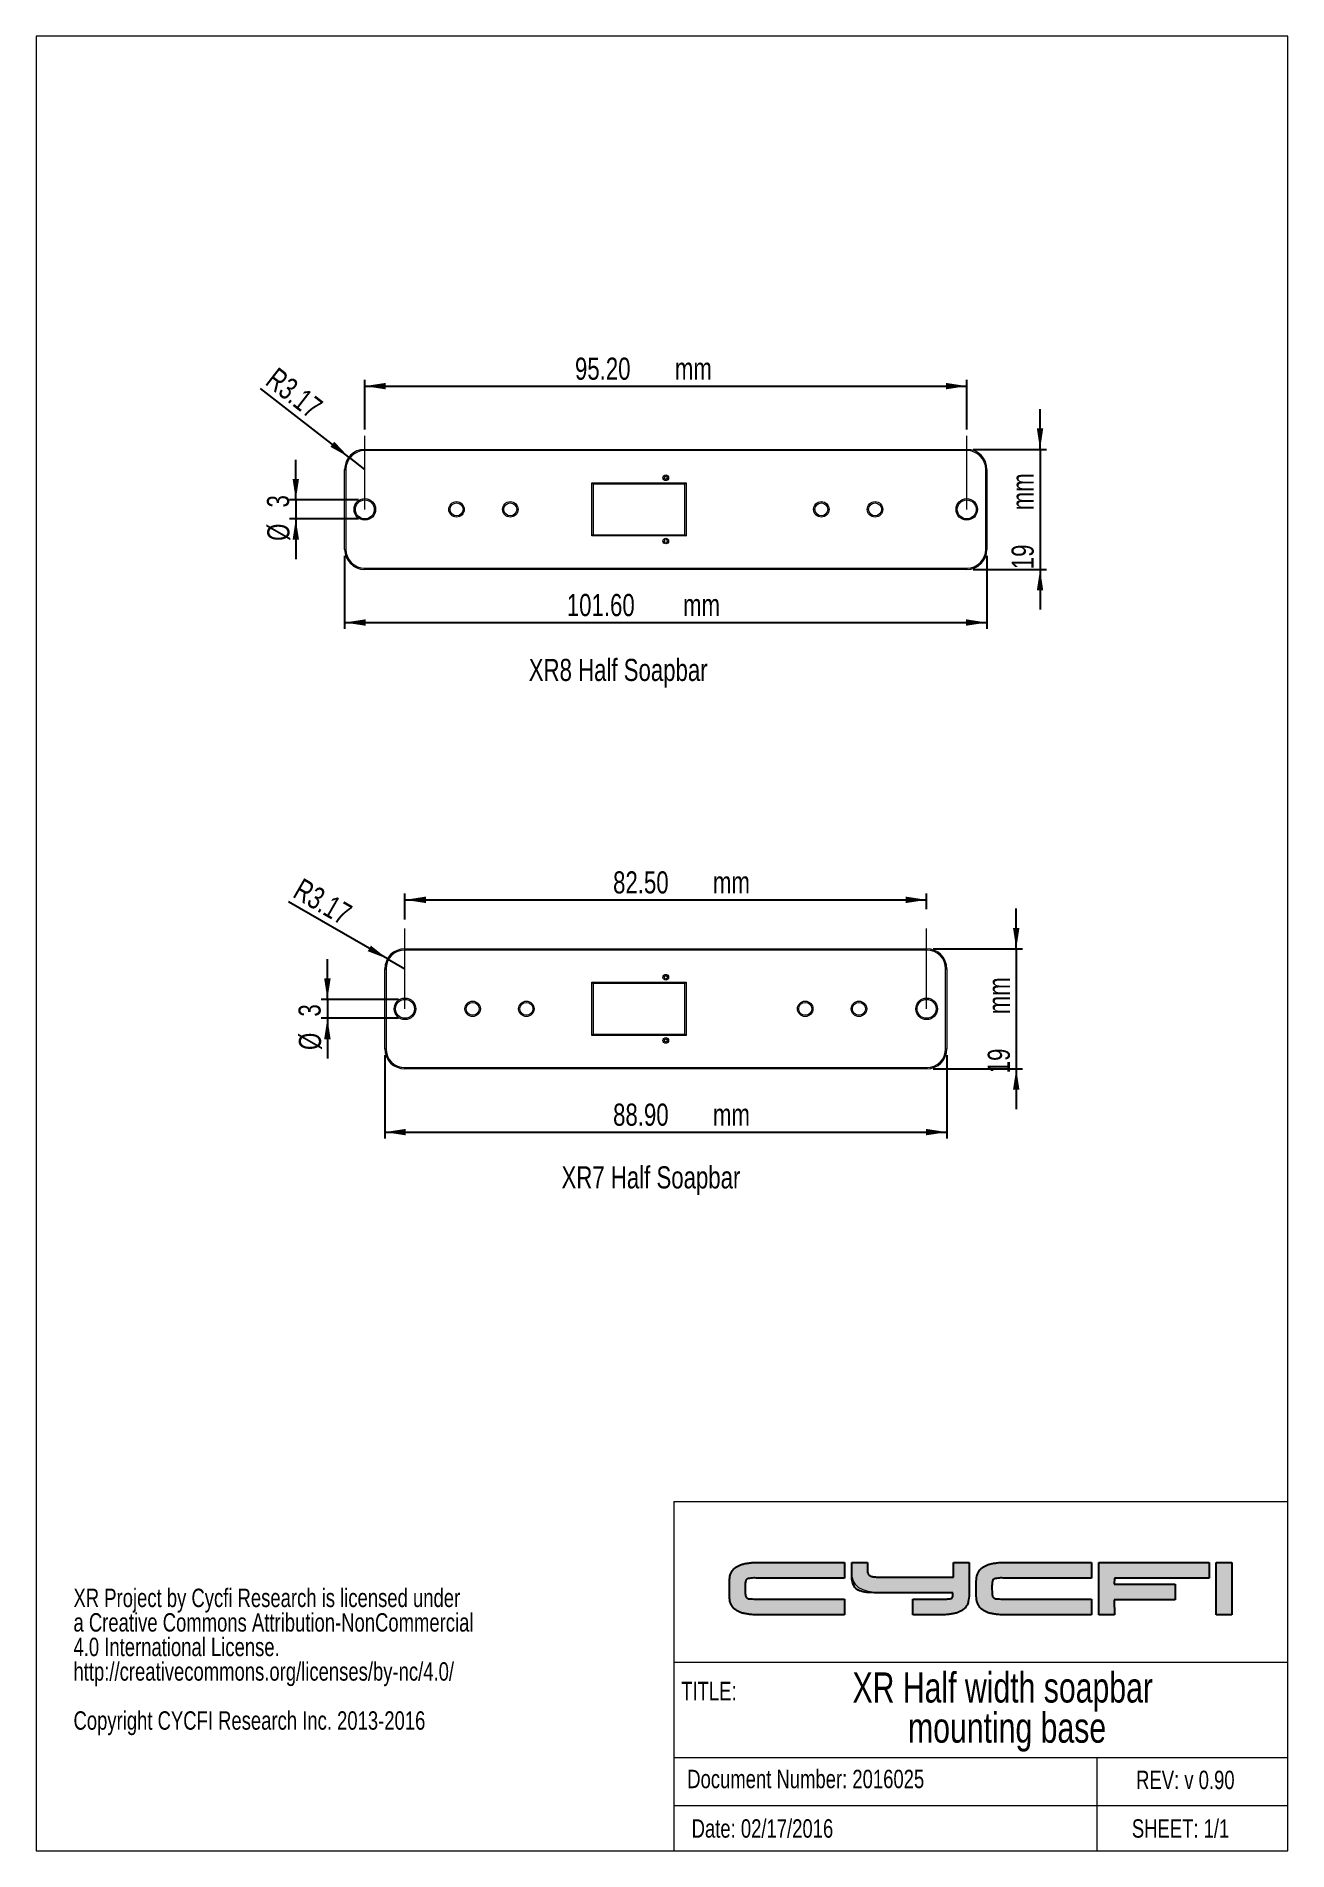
# Model space of a CAD drawing. Header units: millimetres. Extents: x 6 to 204, y 7 to 294.
import ezdxf

# ---------------------------------------------------------------- set-up
doc = ezdxf.new("R2010")
doc.units = ezdxf.units.MM
doc.linetypes.add('CENTERX2', pattern=[20.32, 12.7, -2.54, 2.54, -2.54])
doc.layers.add('LAYER_1', color=179, linetype='Continuous')
doc.layers.add('SLD-0', color=179, linetype='Continuous')
doc.styles.add('SLDTEXTSTYLE0', font='TXT', dxfattribs={"width": 0.75})
doc.dimstyles.new('SLDDIMSTYLE0', dxfattribs={"dimtxt": 3.5, "dimasz": 3.302, "dimexe": 0, "dimexo": 0.0625, "dimgap": 0.875, "dimtad": 1, "dimrnd": 1e-09, "dimzin": 4, "dimdsep": 46, "dimtxsty": 'SLDTEXTSTYLE0', "dimsah": 1, "dimcen": 0.09, "dimadec": 0, "dimazin": 1, "dimtfac": 1, "dimtofl": 0, "dimtmove": 0, "dimatfit": 3, "dimfxl": 1, "dimfrac": 2, "dimtolj": 1, "dimtzin": 12, "dimarcsym": 0})
doc.dimstyles.new('SLDDIMSTYLE1', dxfattribs={"dimtxt": 3.5, "dimasz": 3.302, "dimexe": 0, "dimexo": 0.0625, "dimgap": 0.875, "dimtad": 1, "dimrnd": 1e-09, "dimzin": 12, "dimdsep": 46, "dimtxsty": 'SLDTEXTSTYLE0', "dimsah": 1, "dimcen": 0.09, "dimadec": 0, "dimazin": 3, "dimtfac": 1, "dimtmove": 0, "dimatfit": 0, "dimfxl": 1, "dimfrac": 2, "dimtolj": 1, "dimtzin": 12, "dimarcsym": 0})
doc.dimstyles.new('SLDDIMSTYLE2', dxfattribs={"dimtxt": 3.5, "dimasz": 3.302, "dimexe": 0, "dimexo": 0.0625, "dimgap": 0.875, "dimtad": 1, "dimrnd": 1e-09, "dimzin": 12, "dimdsep": 46, "dimtxsty": 'SLDTEXTSTYLE0', "dimsah": 1, "dimcen": 0, "dimadec": 0, "dimazin": 3, "dimtfac": 1, "dimtofl": 0, "dimtmove": 0, "dimatfit": 3, "dimfxl": 1, "dimfrac": 2, "dimtolj": 1, "dimtzin": 12, "dimarcsym": 0})

# ---------------------------------------------------------------- blocks, each defined once
blk = doc.blocks.new('SW_NOTE_0')
at = {"color": 0, "linetype": 'Continuous', "lineweight": 0, "char_height": 2.9104, "attachment_point": 1, "style": 'SLDTEXTSTYLE0'}
for s, insert in [('XR Project by Cycfi Research is licensed under', (0, 3.75)), ('a Creative Commons Attribution-NonCommercial', (0, -0.13)), ('4.0 International License.', (0, -4.01)), ('http://creativecommons.org/licenses/by-nc/4.0/', (0, -7.89)), ('Copyright CYCFI Research Inc. 2013-2016', (0, -15.65))]:
    blk.add_mtext(s, dxfattribs=dict(at, insert=insert))
blk = doc.blocks.new('SW_NOTE_1')
at = {"color": 0, "linetype": 'Continuous', "lineweight": 0, "char_height": 4.7625, "attachment_point": 2, "style": 'SLDTEXTSTYLE0'}
for s, insert in [('XR Half width soapbar', (33.64, 6.14)), ('mounting base', (34.33, -0.21))]:
    blk.add_mtext(s, dxfattribs=dict(at, insert=insert))
blk = doc.blocks.new('_D')
at = {"layer": 'SLD-0'}
for p, q in [((64.01, 154.27), (64.01, 158.38)), ((146.51, 155.92), (146.51, 158.38)), ((64.01, 157.38), (146.51, 157.38))]:
    blk.add_line(p, q, dxfattribs=at)
for points in [[(64.01, 157.38), (67.32, 156.87), (67.32, 157.89)], [(146.51, 157.38), (143.21, 157.89), (143.21, 156.87)]]:
    blk.add_solid(points, dxfattribs=at)
at = {"layer": 'SLD-0', "char_height": 3.5, "attachment_point": 1, "style": 'SLDTEXTSTYLE0'}
for s, insert in [('82.50', (96.93, 161.89, 0.1)), ('mm', (112.72, 161.89, 0.1))]:
    blk.add_mtext(s, dxfattribs=dict(at, insert=insert))
blk = doc.blocks.new('_D_1')
at = {"layer": 'SLD-0'}
for p, q in [((57.66, 231.77), (57.66, 239.64)), ((57.66, 238.64), (152.86, 238.64)), ((152.86, 231.77), (152.86, 239.64))]:
    blk.add_line(p, q, dxfattribs=at)
for points in [[(57.66, 238.64), (60.97, 238.13), (60.97, 239.15)], [(152.86, 238.64), (149.56, 239.15), (149.56, 238.13)]]:
    blk.add_solid(points, dxfattribs=at)
at = {"layer": 'SLD-0', "char_height": 3.5, "attachment_point": 1, "style": 'SLDTEXTSTYLE0'}
for s, insert in [('95.20', (90.9, 243.15, 0.1)), ('mm', (106.7, 243.15, 0.1))]:
    blk.add_mtext(s, dxfattribs=dict(at, insert=insert))
blk = doc.blocks.new('_D_2')
at = {"layer": 'SLD-0'}
for p, q in [((51.74, 141.64), (51.74, 147.99)), ((63.01, 141.64), (50.74, 141.64)), ((51.74, 141.64), (51.74, 138.64)), ((63.01, 138.64), (50.74, 138.64)), ((51.74, 138.64), (51.74, 132.29))]:
    blk.add_line(p, q, dxfattribs=at)
for points in [[(51.74, 141.64), (52.25, 144.94), (51.23, 144.94)], [(51.74, 138.64), (51.23, 135.34), (52.25, 135.34)]]:
    blk.add_solid(points, dxfattribs=at)
at = {"layer": 'SLD-0', "char_height": 3.5, "attachment_point": 1, "rotation": 90, "style": 'SLDTEXTSTYLE0'}
for s, insert in [('3', (47.17, 138.91, -46.05)), ('%%c', (47.23, 133.63, -46.05))]:
    blk.add_mtext(s, dxfattribs=dict(at, insert=insert))
blk = doc.blocks.new('_D_3')
at = {"layer": 'SLD-0'}
for q in [(45.59, 157.09), (63.98, 146.47)]:
    blk.add_line((61.24, 148.05), q, dxfattribs=at)
blk.add_solid([(61.24, 148.05), (58.63, 150.14), (58.12, 149.26)], dxfattribs=at)
at = {"layer": 'SLD-0', "insert": (47.82, 160.95, -46.05), "char_height": 3.5, "attachment_point": 1, "rotation": 330, "style": 'SLDTEXTSTYLE0'}
blk.add_mtext('R3.17', dxfattribs=at)
blk = doc.blocks.new('_D_4')
at = {"layer": 'SLD-0'}
for p, q in [((60.81, 132.81), (60.81, 119.64)), ((149.71, 132.81), (149.71, 119.64)), ((60.81, 120.64), (149.71, 120.64))]:
    blk.add_line(p, q, dxfattribs=at)
for points in [[(60.81, 120.64), (64.12, 120.13), (64.12, 121.15)], [(149.71, 120.64), (146.41, 121.15), (146.41, 120.13)]]:
    blk.add_solid(points, dxfattribs=at)
at = {"layer": 'SLD-0', "char_height": 3.5, "attachment_point": 1, "style": 'SLDTEXTSTYLE0'}
for s, insert in [('88.90', (96.93, 125.15, -46.05)), ('mm', (112.72, 125.15, -46.05))]:
    blk.add_mtext(s, dxfattribs=dict(at, insert=insert))
blk = doc.blocks.new('_D_5')
at = {"layer": 'SLD-0'}
for p, q in [((160.69, 149.64), (160.69, 155.99)), ((147.54, 149.64), (161.69, 149.64)), ((160.69, 149.64), (160.69, 130.64)), ((147.54, 130.64), (161.69, 130.64)), ((160.69, 130.64), (160.69, 124.29))]:
    blk.add_line(p, q, dxfattribs=at)
for points in [[(160.69, 149.64), (161.2, 152.94), (160.18, 152.94)], [(160.69, 130.64), (160.18, 127.34), (161.2, 127.34)]]:
    blk.add_solid(points, dxfattribs=at)
at = {"layer": 'SLD-0', "char_height": 3.5, "attachment_point": 1, "rotation": 90, "style": 'SLDTEXTSTYLE0'}
for s, insert in [('mm', (156.18, 139.28, -46.05)), ('19', (156.18, 129.95, -46.05))]:
    blk.add_mtext(s, dxfattribs=dict(at, insert=insert))
blk = doc.blocks.new('_D_6')
at = {"layer": 'SLD-0'}
for p, q in [((46.74, 220.64), (46.74, 226.99)), ((56.66, 220.64), (45.74, 220.64)), ((46.74, 220.64), (46.74, 217.64)), ((56.66, 217.64), (45.74, 217.64)), ((46.74, 217.64), (46.74, 211.29))]:
    blk.add_line(p, q, dxfattribs=at)
for points in [[(46.74, 220.64), (47.25, 223.94), (46.24, 223.94)], [(46.74, 217.64), (46.24, 214.34), (47.25, 214.34)]]:
    blk.add_solid(points, dxfattribs=at)
at = {"layer": 'SLD-0', "char_height": 3.5, "attachment_point": 1, "rotation": 90, "style": 'SLDTEXTSTYLE0'}
for s, insert in [('3', (42.18, 219.44, -46.05)), ('%%c', (42.23, 214.16, -46.05))]:
    blk.add_mtext(s, dxfattribs=dict(at, insert=insert))
blk = doc.blocks.new('_D_7')
at = {"layer": 'SLD-0'}
for p, q in [((54.46, 211.81), (54.46, 200.24)), ((156.06, 211.81), (156.06, 200.24)), ((54.46, 201.24), (156.06, 201.24))]:
    blk.add_line(p, q, dxfattribs=at)
for points in [[(54.46, 201.24), (57.77, 200.74), (57.77, 201.75)], [(156.06, 201.24), (152.76, 201.75), (152.76, 200.74)]]:
    blk.add_solid(points, dxfattribs=at)
at = {"layer": 'SLD-0', "char_height": 3.5, "attachment_point": 1, "style": 'SLDTEXTSTYLE0'}
for s, insert in [('101.60', (89.61, 205.76, -46.05)), ('mm', (107.99, 205.76, -46.05))]:
    blk.add_mtext(s, dxfattribs=dict(at, insert=insert))
blk = doc.blocks.new('_D_8')
at = {"layer": 'SLD-0'}
for p, q in [((164.46, 228.64), (164.46, 234.99)), ((153.89, 228.64), (165.46, 228.64)), ((164.46, 228.64), (164.46, 209.64)), ((153.89, 209.64), (165.46, 209.64)), ((164.46, 209.64), (164.46, 203.29))]:
    blk.add_line(p, q, dxfattribs=at)
for points in [[(164.46, 228.64), (164.96, 231.94), (163.95, 231.94)], [(164.46, 209.64), (163.95, 206.34), (164.96, 206.34)]]:
    blk.add_solid(points, dxfattribs=at)
at = {"layer": 'SLD-0', "char_height": 3.5, "attachment_point": 1, "rotation": 90, "style": 'SLDTEXTSTYLE0'}
for s, insert in [('mm', (159.95, 219, -46.05)), ('19', (159.95, 209.68, -46.05))]:
    blk.add_mtext(s, dxfattribs=dict(at, insert=insert))
blk = doc.blocks.new('_D_9')
at = {"layer": 'SLD-0'}
for q in [(41.14, 238.27), (57.63, 225.47)]:
    blk.add_line((55.13, 227.41), q, dxfattribs=at)
blk.add_solid([(55.13, 227.41), (52.83, 229.84), (52.21, 229.04)], dxfattribs=at)
at = {"layer": 'SLD-0', "insert": (43.87, 241.79, -46.05), "char_height": 3.5, "attachment_point": 1, "rotation": 322.1865, "style": 'SLDTEXTSTYLE0'}
blk.add_mtext('R3.17', dxfattribs=at)
blk = doc.blocks.new('BLOCK 2')
at = {"layer": 'LAYER_1', "lineweight": 0}
for p, q in [((12.25, -6.33), (25.47, -6.33)), ((25.47, -6.33), (25.47, -8.81)), ((26.62, -6.33), (29.1, -6.33)), ((29.1, -6.33), (29.1, -7.85)), ((42.69, -8.67), (42.69, -6.33)), ((42.69, -6.33), (45.17, -6.33)), ((45.17, -6.33), (45.17, -11.29)), ((51.3, -6.33), (64.52, -6.33)), ((64.52, -6.33), (64.52, -8.81)), ((65.68, -6.33), (83.16, -6.33)), ((65.68, -14.64), (65.68, -6.33)), ((83.16, -6.33), (83.16, -8.81)), ((84.26, -14.64), (84.26, -6.33)), ((84.26, -6.33), (86.74, -6.33)), ((86.74, -6.33), (86.74, -14.64)), ((7.27, -11.64), (7.27, -9.33)), ((9.75, -9.97), (9.75, -11)), ((25.47, -8.81), (12.25, -8.81)), ((31.24, -8.67), (42.69, -8.67)), ((46.32, -11.64), (46.32, -9.33)), ((48.8, -9.97), (48.8, -10.65)), ((64.52, -8.81), (51.3, -8.81)), ((68.16, -8.81), (68.14, -9.77)), ((68.14, -9.77), (77.79, -9.78)), ((83.16, -8.81), (68.16, -8.81)), ((77.79, -9.78), (77.79, -12.25)), ((12.25, -12.16), (25.47, -12.16)), ((25.47, -12.16), (25.47, -14.64)), ((36.26, -14.64), (36.26, -12.16)), ((36.26, -12.16), (40.19, -12.16)), ((51.3, -12.16), (64.52, -12.16)), ((64.52, -12.16), (64.52, -14.64)), ((77.79, -12.25), (68.14, -12.25)), ((68.14, -12.25), (68.16, -14.64)), ((25.47, -14.64), (12.25, -14.64)), ((40.19, -14.64), (36.26, -14.64)), ((64.52, -14.64), (51.3, -14.64)), ((68.16, -14.64), (65.68, -14.64)), ((86.74, -14.64), (84.26, -14.64))]:
    blk.add_line(p, q, dxfattribs=at)
for points, degree in [([(7.27, -9.33), (7.27, -8.77), (7.38, -8.29), (7.6, -7.9)], 3), ([(7.6, -7.9), (7.82, -7.49), (8.16, -7.16), (8.61, -6.92)], 3), ([(8.61, -6.92), (9.02, -6.7), (9.54, -6.55), (10.16, -6.46)], 3), ([(10.16, -6.46), (10.74, -6.37), (11.45, -6.33), (12.25, -6.33)], 3), ([(26.62, -7.82), (26.62, -7.56), (26.62, -6.33)], 2), ([(31.25, -11.15), (28.11, -11.14), (26.62, -10.13), (26.62, -7.82)], 3), ([(29.1, -7.85), (29.1, -8.01), (29.12, -7.86), (29.16, -8.03)], 3), ([(29.16, -8.03), (29.2, -8.18), (29.33, -8.32), (29.45, -8.41)], 3), ([(29.45, -8.41), (29.61, -8.53), (29.73, -8.55), (30.02, -8.6)], 3), ([(30.02, -8.6), (30.33, -8.65), (30.74, -8.67), (31.24, -8.67)], 3), ([(46.32, -9.33), (46.32, -8.77), (46.43, -8.29), (46.64, -7.9)], 3), ([(46.64, -7.9), (46.86, -7.49), (47.2, -7.16), (47.65, -6.92)], 3), ([(47.65, -6.92), (48.07, -6.7), (48.59, -6.55), (49.21, -6.46)], 3), ([(49.21, -6.46), (49.79, -6.37), (50.49, -6.33), (51.3, -6.33)], 3), ([(9.8, -9.47), (9.76, -9.77), (9.75, -9.83), (9.75, -9.97)], 3), ([(9.75, -11), (9.75, -11.14), (9.78, -11.3), (9.8, -11.51)], 3), ([(10.04, -8.99), (9.89, -9.09), (9.85, -9.23), (9.8, -9.47)], 3), ([(10.67, -8.83), (10.24, -8.88), (10.15, -8.94), (10.04, -8.99)], 3), ([(12.25, -8.81), (11.59, -8.81), (11.05, -8.79), (10.67, -8.83)], 3), ([(42.62, -11.15), (34.39, -11.15), (31.25, -11.15)], 2), ([(42.49, -11.93), (42.63, -11.81), (42.6, -11.16), (42.62, -11.15)], 3), ([(45.17, -11.29), (45.17, -11.84), (45.06, -12.68), (44.85, -13.07)], 3), ([(48.85, -9.47), (48.81, -9.77), (48.8, -9.83), (48.8, -9.97)], 3), ([(48.8, -10.65), (48.8, -10.78), (48.82, -11.3), (48.85, -11.51)], 3), ([(49.09, -8.99), (48.93, -9.09), (48.9, -9.23), (48.85, -9.47)], 3), ([(49.71, -8.83), (49.29, -8.88), (49.19, -8.94), (49.09, -8.99)], 3), ([(51.3, -8.81), (50.64, -8.81), (50.09, -8.79), (49.71, -8.83)], 3), ([(7.6, -13.07), (7.38, -12.68), (7.27, -12.2), (7.27, -11.64)], 3), ([(8.61, -14.05), (8.16, -13.81), (7.82, -13.48), (7.6, -13.07)], 3), ([(10.16, -14.51), (9.54, -14.43), (9.02, -14.27), (8.61, -14.05)], 3), ([(9.8, -11.51), (9.81, -11.51), (9.81, -11.76), (10.03, -11.92)], 3), ([(10.03, -11.92), (10.28, -12.11), (10.4, -12.07), (10.69, -12.1)], 3), ([(10.69, -12.1), (11.07, -12.14), (11.59, -12.16), (12.25, -12.16)], 3), ([(40.19, -12.16), (40.85, -12.16), (41.4, -12.16), (41.78, -12.12)], 3), ([(41.78, -12.12), (42.2, -12.08), (42.36, -12.05), (42.49, -11.93)], 3), ([(43.84, -14.05), (43.42, -14.27), (42.9, -14.43), (42.28, -14.51)], 3), ([(44.85, -13.07), (44.63, -13.48), (44.29, -13.81), (43.84, -14.05)], 3), ([(46.64, -13.07), (46.43, -12.68), (46.32, -12.2), (46.32, -11.64)], 3), ([(47.65, -14.05), (47.2, -13.81), (46.86, -13.48), (46.64, -13.07)], 3), ([(49.21, -14.51), (48.59, -14.43), (48.07, -14.27), (47.65, -14.05)], 3), ([(48.85, -11.51), (48.85, -11.51), (48.86, -11.76), (49.07, -11.92)], 3), ([(49.07, -11.92), (49.32, -12.11), (49.45, -12.07), (49.74, -12.1)], 3), ([(49.74, -12.1), (50.12, -12.14), (50.64, -12.16), (51.3, -12.16)], 3), ([(12.25, -14.64), (11.45, -14.64), (10.74, -14.6), (10.16, -14.51)], 3), ([(42.28, -14.51), (41.7, -14.6), (41, -14.64), (40.19, -14.64)], 3), ([(51.3, -14.64), (50.49, -14.64), (49.79, -14.6), (49.21, -14.51)], 3)]:
    blk.add_open_spline(points, degree=degree, dxfattribs=at)

msp = doc.modelspace()

# ---------------------------------------------------------------- hatches: boundary and pattern name
at = {"layer": 'LAYER_1'}
h = msp.add_hatch(color=250, dxfattribs=at)
edge = h.paths.add_edge_path(flags=0)
edge.add_line((133.529, 46.752), (133.529, 44.275))
edge.add_line((133.529, 44.275), (120.311, 44.275))
edge.add_spline(control_points=[(120.311, 44.275), (119.505, 44.275), (118.802, 44.318), (118.22, 44.401), (117.604, 44.49), (117.081, 44.647), (116.667, 44.868), (116.216, 45.108), (115.875, 45.436), (115.654, 45.842), (115.441, 46.234), (115.332, 46.717), (115.332, 47.277)], knot_values=[0, 0, 0, 0, 1, 2, 3, 4, 5, 6, 7, 8, 9, 10, 10, 10, 10], weights=[1, 1, 1, 1, 1, 1, 1, 1, 1, 1, 1, 1, 1], degree=3, periodic=0)
edge.add_line((115.332, 47.277), (115.332, 49.582))
edge.add_spline(control_points=[(115.332, 49.582), (115.332, 50.142), (115.441, 50.625), (115.655, 51.018), (115.875, 51.424), (116.216, 51.751), (116.667, 51.992), (117.081, 52.212), (117.604, 52.37), (118.221, 52.458), (118.804, 52.542), (119.507, 52.584), (120.311, 52.584)], knot_values=[0, 0, 0, 0, 1, 2, 3, 4, 5, 6, 7, 8, 9, 10, 10, 10, 10], weights=[1, 1, 1, 1, 1, 1, 1, 1, 1, 1, 1, 1, 1], degree=3, periodic=0)
edge.add_line((120.311, 52.584), (133.529, 52.584))
edge.add_line((133.529, 52.584), (133.529, 50.107))
edge.add_line((133.529, 50.107), (120.311, 50.107))
edge.add_spline(control_points=[(120.311, 50.107), (119.653, 50.107), (119.106, 50.123), (118.728, 50.081), (118.301, 50.034), (118.205, 49.98), (118.104, 49.921), (117.944, 49.828), (117.91, 49.689), (117.858, 49.446), (117.822, 49.151), (117.81, 49.082), (117.81, 48.943)], knot_values=[0, 0, 0, 0, 1, 2, 3, 4, 5, 6, 7, 8, 9, 10, 10, 10, 10], weights=[1, 1, 1, 1, 1, 1, 1, 1, 1, 1, 1, 1, 1], degree=3, periodic=0)
edge.add_line((117.81, 48.943), (117.81, 47.916))
edge.add_spline(control_points=[(117.81, 47.916), (117.81, 47.778), (117.835, 47.62), (117.86, 47.41), (117.866, 47.402), (117.872, 47.156), (118.085, 46.993), (118.334, 46.803), (118.462, 46.847), (118.749, 46.816), (119.128, 46.775), (119.654, 46.752), (120.311, 46.752)], knot_values=[0, 0, 0, 0, 1, 2, 3, 4, 5, 6, 7, 8, 9, 10, 10, 10, 10], weights=[1, 1, 1, 1, 1, 1, 1, 1, 1, 1, 1, 1, 1], degree=3, periodic=0)
edge.add_line((120.311, 46.752), (133.529, 46.752))
h = msp.add_hatch(color=250, dxfattribs=at)
edge = h.paths.add_edge_path(flags=0)
edge.add_spline(control_points=[(153.229, 47.63), (153.229, 47.071), (153.121, 46.234), (152.907, 45.842), (152.686, 45.436), (152.345, 45.108), (151.895, 44.868), (151.481, 44.647), (150.958, 44.49), (150.341, 44.401), (149.758, 44.317), (149.055, 44.275), (148.251, 44.275)], knot_values=[0, 0, 0, 0, 1, 2, 3, 4, 5, 6, 7, 8, 9, 10, 10, 10, 10], weights=[1, 1, 1, 1, 1, 1, 1, 1, 1, 1, 1, 1, 1], degree=3, periodic=0)
edge.add_line((148.251, 44.275), (144.315, 44.275))
edge.add_line((144.315, 44.275), (144.315, 46.752))
edge.add_line((144.315, 46.752), (148.251, 46.752))
edge.add_spline(control_points=[(148.251, 46.752), (148.908, 46.752), (149.461, 46.751), (149.836, 46.793), (150.257, 46.84), (150.415, 46.865), (150.551, 46.983), (150.689, 47.103), (150.661, 47.751), (150.681, 47.769)], knot_values=[0, 0, 0, 0, 1, 2, 3, 4, 5, 6, 7, 7, 7, 7], weights=[1, 1, 1, 1, 1, 1, 1, 1, 1, 1], degree=3, periodic=0)
edge.add_spline(control_points=[(150.681, 47.769), (142.445, 47.765), (139.307, 47.769), (136.168, 47.774), (134.68, 48.783), (134.68, 51.099), (134.68, 51.36), (134.68, 52.584)], knot_values=[0, 0, 0, 0, 1, 2, 3, 4, 5, 5, 5, 5], weights=[1, 1, 1, 1, 1, 1, 1, 1], degree=3, periodic=0)
edge.add_line((134.68, 52.584), (137.157, 52.584))
edge.add_line((137.157, 52.584), (137.157, 51.069))
edge.add_spline(control_points=[(137.157, 51.069), (137.157, 50.907), (137.179, 51.059), (137.224, 50.889), (137.264, 50.739), (137.385, 50.6), (137.504, 50.51), (137.669, 50.385), (137.794, 50.363), (138.075, 50.319), (138.387, 50.271), (138.797, 50.246), (139.295, 50.246)], knot_values=[0, 0, 0, 0, 1, 2, 3, 4, 5, 6, 7, 8, 9, 10, 10, 10, 10], weights=[1, 1, 1, 1, 1, 1, 1, 1, 1, 1, 1, 1, 1], degree=3, periodic=0)
edge.add_line((139.295, 50.246), (150.752, 50.246))
edge.add_line((150.752, 50.246), (150.752, 52.584))
edge.add_line((150.752, 52.584), (153.229, 52.584))
edge.add_line((153.229, 52.584), (153.229, 47.63))
h = msp.add_hatch(color=250, dxfattribs=at)
edge = h.paths.add_edge_path(flags=0)
edge.add_line((172.576, 46.752), (172.576, 44.275))
edge.add_line((172.576, 44.275), (159.357, 44.275))
edge.add_spline(control_points=[(159.357, 44.275), (158.551, 44.275), (157.848, 44.318), (157.267, 44.401), (156.65, 44.49), (156.127, 44.647), (155.713, 44.868), (155.263, 45.108), (154.922, 45.436), (154.701, 45.842), (154.488, 46.234), (154.379, 46.717), (154.379, 47.277)], knot_values=[0, 0, 0, 0, 1, 2, 3, 4, 5, 6, 7, 8, 9, 10, 10, 10, 10], weights=[1, 1, 1, 1, 1, 1, 1, 1, 1, 1, 1, 1, 1], degree=3, periodic=0)
edge.add_line((154.379, 47.277), (154.379, 49.582))
edge.add_spline(control_points=[(154.379, 49.582), (154.379, 50.142), (154.488, 50.625), (154.701, 51.018), (154.922, 51.424), (155.263, 51.751), (155.713, 51.992), (156.127, 52.212), (156.65, 52.37), (157.268, 52.458), (157.851, 52.542), (158.554, 52.584), (159.357, 52.584)], knot_values=[0, 0, 0, 0, 1, 2, 3, 4, 5, 6, 7, 8, 9, 10, 10, 10, 10], weights=[1, 1, 1, 1, 1, 1, 1, 1, 1, 1, 1, 1, 1], degree=3, periodic=0)
edge.add_line((159.357, 52.584), (172.576, 52.584))
edge.add_line((172.576, 52.584), (172.576, 50.107))
edge.add_line((172.576, 50.107), (159.357, 50.107))
edge.add_spline(control_points=[(159.357, 50.107), (158.699, 50.107), (158.153, 50.123), (157.774, 50.081), (157.348, 50.034), (157.252, 49.98), (157.15, 49.921), (156.991, 49.828), (156.957, 49.689), (156.905, 49.446), (156.869, 49.151), (156.856, 49.082), (156.856, 48.943)], knot_values=[0, 0, 0, 0, 1, 2, 3, 4, 5, 6, 7, 8, 9, 10, 10, 10, 10], weights=[1, 1, 1, 1, 1, 1, 1, 1, 1, 1, 1, 1, 1], degree=3, periodic=0)
edge.add_line((156.856, 48.943), (156.856, 48.269))
edge.add_spline(control_points=[(156.856, 48.269), (156.856, 48.131), (156.881, 47.62), (156.907, 47.41), (156.912, 47.402), (156.919, 47.156), (157.132, 46.993), (157.381, 46.803), (157.509, 46.847), (157.795, 46.816), (158.174, 46.775), (158.7, 46.752), (159.357, 46.752)], knot_values=[0, 0, 0, 0, 1, 2, 3, 4, 5, 6, 7, 8, 9, 10, 10, 10, 10], weights=[1, 1, 1, 1, 1, 1, 1, 1, 1, 1, 1, 1, 1], degree=3, periodic=0)
edge.add_line((159.357, 46.752), (172.576, 46.752))
for points in [[(173.739, 44.275), (173.739, 52.584), (191.217, 52.584), (191.217, 50.108), (176.216, 50.108), (176.195, 49.141), (185.852, 49.134), (185.852, 46.664), (176.195, 46.664), (176.216, 44.275)], [(194.799, 52.584), (194.799, 44.275), (192.322, 44.275), (192.322, 52.584)]]:
    msp.add_hatch(color=250, dxfattribs=at).paths.add_polyline_path(points, flags=0)

# ---------------------------------------------------------------- linework, layer by layer
at = {"color": 7, "linetype": 'Continuous', "lineweight": 0}
for p, q in [((5.698, 293.974), (5.698, 6.974)), ((16.428, 293.974), (5.698, 293.974)), ((203.628, 293.974), (16.428, 293.974)), ((203.628, 6.974), (203.628, 293.974)), ((106.549, 62.224), (203.628, 62.224)), ((106.549, 62.224), (106.549, 6.974)), ((203.628, 36.751), (106.549, 36.751)), ((106.549, 21.734), (203.628, 21.734)), ((173.471, 14.124), (173.471, 21.734)), ((106.549, 14.124), (203.628, 14.124)), ((173.471, 6.974), (173.471, 14.124)), ((5.698, 6.974), (16.428, 6.974)), ((16.428, 6.974), (203.628, 6.974))]:
    msp.add_line(p, q, dxfattribs=at)
at = {"color": 7, "linetype": 'CENTERX2', "lineweight": 0}
for p, q in [((57.664, 219.138), (57.664, 230.768)), ((152.864, 219.138), (152.864, 230.768)), ((64.014, 140.138), (64.014, 153.27)), ((146.514, 140.138), (146.514, 154.917))]:
    msp.add_line(p, q, dxfattribs=at)
at = {"color": 7, "linetype": 'Continuous', "lineweight": 15}
for p, q in [((57.634, 228.638), (57.634, 228.438)), ((57.634, 228.638), (152.894, 228.638)), ((152.894, 228.438), (57.634, 228.438)), ((152.894, 228.438), (152.894, 228.638)), ((54.464, 212.808), (54.464, 225.468)), ((54.464, 225.468), (54.664, 225.468)), ((54.664, 225.468), (54.664, 212.808)), ((155.864, 212.808), (155.864, 225.468)), ((155.864, 225.468), (156.064, 225.468)), ((156.064, 225.468), (156.064, 212.808)), ((93.564, 214.938), (93.564, 223.338)), ((93.564, 223.338), (108.464, 223.338)), ((108.264, 223.138), (93.764, 223.138)), ((93.764, 223.138), (93.764, 215.138)), ((108.264, 215.138), (108.264, 223.138)), ((108.464, 223.338), (108.464, 214.938)), ((54.464, 212.808), (54.664, 212.808)), ((108.464, 214.938), (93.564, 214.938)), ((93.764, 215.138), (108.264, 215.138)), ((155.864, 212.808), (156.064, 212.808)), ((57.634, 209.838), (152.894, 209.838)), ((57.634, 209.638), (57.634, 209.838)), ((152.894, 209.638), (57.634, 209.638)), ((152.894, 209.838), (152.894, 209.638)), ((63.984, 149.638), (63.984, 149.438)), ((63.984, 149.638), (146.544, 149.638)), ((146.544, 149.438), (63.984, 149.438)), ((146.544, 149.438), (146.544, 149.638)), ((60.814, 133.808), (60.814, 146.468)), ((60.814, 146.468), (61.014, 146.468)), ((61.014, 146.468), (61.014, 133.808)), ((149.514, 133.808), (149.514, 146.468)), ((149.514, 146.468), (149.714, 146.468)), ((149.714, 146.468), (149.714, 133.808)), ((93.564, 144.338), (108.464, 144.338)), ((93.564, 135.938), (93.564, 144.338)), ((108.264, 144.138), (93.764, 144.138)), ((93.764, 144.138), (93.764, 136.138)), ((108.264, 136.138), (108.264, 144.138)), ((108.464, 144.338), (108.464, 135.938)), ((108.464, 135.938), (93.564, 135.938)), ((93.764, 136.138), (108.264, 136.138)), ((60.814, 133.808), (61.014, 133.808)), ((149.514, 133.808), (149.714, 133.808)), ((63.984, 130.838), (146.544, 130.838)), ((63.984, 130.638), (63.984, 130.838)), ((146.544, 130.638), (63.984, 130.638)), ((146.544, 130.838), (146.544, 130.638))]:
    msp.add_line(p, q, dxfattribs=at)
at = {"color": 7, "linetype": 'Continuous', "lineweight": 15, "flags": 128}
for points in [[(93.564, 223.338), (93.603, 223.299), (93.64, 223.262), (93.675, 223.227), (93.705, 223.197), (93.73, 223.172), (93.749, 223.154), (93.76, 223.142), (93.764, 223.138)], [(108.464, 223.338), (108.425, 223.299), (108.387, 223.262), (108.353, 223.227), (108.322, 223.197), (108.298, 223.172), (108.279, 223.154), (108.268, 223.142), (108.264, 223.138)], [(93.764, 215.138), (93.761, 215.135), (93.752, 215.126), (93.737, 215.112), (93.717, 215.092), (93.692, 215.067), (93.664, 215.038), (93.632, 215.007), (93.599, 214.973), (93.564, 214.938)], [(108.264, 215.138), (108.268, 215.135), (108.279, 215.123), (108.298, 215.105), (108.322, 215.08), (108.353, 215.05), (108.387, 215.015), (108.425, 214.977), (108.464, 214.938)], [(93.764, 144.138), (93.761, 144.141), (93.752, 144.15), (93.737, 144.165), (93.717, 144.185), (93.692, 144.21), (93.664, 144.238), (93.632, 144.27), (93.599, 144.304), (93.564, 144.338)], [(108.464, 144.338), (108.425, 144.299), (108.387, 144.262), (108.353, 144.227), (108.322, 144.197), (108.298, 144.172), (108.279, 144.154), (108.268, 144.142), (108.264, 144.138)], [(93.764, 136.138), (93.76, 136.135), (93.749, 136.123), (93.73, 136.105), (93.705, 136.08), (93.675, 136.05), (93.64, 136.015), (93.603, 135.977), (93.564, 135.938)], [(108.464, 135.938), (108.425, 135.977), (108.387, 136.015), (108.353, 136.05), (108.322, 136.08), (108.298, 136.105), (108.279, 136.123), (108.268, 136.135), (108.264, 136.138)]]:
    msp.add_lwpolyline(points, dxfattribs=at)
at = {"color": 7, "linetype": 'Continuous', "lineweight": 15}
for centre, radius in [((105.264, 224.138), 0.45), ((105.264, 224.138), 0.25), ((57.664, 219.138), 1.7), ((57.664, 219.138), 1.5), ((72.164, 219.138), 1.225), ((72.164, 219.138), 1.025), ((80.664, 219.138), 1.225), ((80.664, 219.138), 1.025), ((129.864, 219.138), 1.225), ((129.864, 219.138), 1.025), ((138.364, 219.138), 1.225), ((138.364, 219.138), 1.025), ((152.864, 219.138), 1.7), ((152.864, 219.138), 1.5), ((105.264, 214.138), 0.45), ((105.264, 214.138), 0.25), ((105.264, 145.138), 0.45), ((105.264, 145.138), 0.25), ((64.014, 140.138), 1.7), ((64.014, 140.138), 1.5), ((74.714, 140.138), 1.225), ((74.714, 140.138), 1.025), ((83.214, 140.138), 1.225), ((83.214, 140.138), 1.025), ((127.314, 140.138), 1.225), ((127.314, 140.138), 1.025), ((135.814, 140.138), 1.225), ((135.814, 140.138), 1.025), ((146.514, 140.138), 1.7), ((146.514, 140.138), 1.5), ((105.264, 135.138), 0.45), ((105.264, 135.138), 0.25)]:
    msp.add_circle(centre, radius, dxfattribs=at)
for centre, radius, start, end in [((57.634, 225.468), 3.17, 90, 180), ((57.634, 225.468), 2.97, 90, 180), ((152.894, 225.468), 3.17, 0, 90), ((152.894, 225.468), 2.97, 0, 90), ((57.634, 212.808), 3.17, 180, 270), ((57.634, 212.808), 2.97, 180, 270), ((152.894, 212.808), 2.97, 270, 0), ((152.894, 212.808), 3.17, 270, 0), ((63.984, 146.468), 3.17, 90, 180), ((63.984, 146.468), 2.97, 90, 180), ((146.544, 146.468), 3.17, 0, 90), ((146.544, 146.468), 2.97, 0, 90), ((63.984, 133.808), 3.17, 180, 270), ((63.984, 133.808), 2.97, 180, 270), ((146.544, 133.808), 2.97, 270, 0), ((146.544, 133.808), 3.17, 270, 0)]:
    msp.add_arc(centre, radius, start, end, dxfattribs=at)
at = {"layer": 'LAYER_1'}
for p, q in [((120.311, 52.584), (133.529, 52.584)), ((133.529, 52.584), (133.529, 50.107)), ((134.68, 52.584), (137.157, 52.584)), ((137.157, 52.584), (137.157, 51.069)), ((150.752, 50.246), (150.752, 52.584)), ((150.752, 52.584), (153.229, 52.584)), ((153.229, 52.584), (153.229, 47.63)), ((159.357, 52.584), (172.576, 52.584)), ((172.576, 52.584), (172.576, 50.107)), ((173.739, 52.584), (191.217, 52.584)), ((173.739, 44.275), (173.739, 52.584)), ((191.217, 52.584), (191.217, 50.108)), ((192.322, 44.275), (192.322, 52.584)), ((192.322, 52.584), (194.799, 52.584)), ((194.799, 52.584), (194.799, 44.275)), ((115.332, 47.277), (115.332, 49.582)), ((117.81, 48.943), (117.81, 47.916)), ((133.529, 50.107), (120.311, 50.107)), ((139.295, 50.246), (150.752, 50.246)), ((154.379, 47.277), (154.379, 49.582)), ((156.856, 48.943), (156.856, 48.269)), ((172.576, 50.107), (159.357, 50.107)), ((176.216, 50.108), (176.195, 49.141)), ((176.195, 49.141), (185.852, 49.134)), ((191.217, 50.108), (176.216, 50.108)), ((185.852, 49.134), (185.852, 46.664)), ((120.311, 46.752), (133.529, 46.752)), ((133.529, 46.752), (133.529, 44.275)), ((144.315, 44.275), (144.315, 46.752)), ((144.315, 46.752), (148.251, 46.752)), ((159.357, 46.752), (172.576, 46.752)), ((172.576, 46.752), (172.576, 44.275)), ((185.852, 46.664), (176.195, 46.664)), ((176.195, 46.664), (176.216, 44.275)), ((133.529, 44.275), (120.311, 44.275)), ((148.251, 44.275), (144.315, 44.275)), ((172.576, 44.275), (159.357, 44.275)), ((176.216, 44.275), (173.739, 44.275)), ((194.799, 44.275), (192.322, 44.275))]:
    msp.add_line(p, q, dxfattribs=at)
for points in [[(115.332, 49.582), (115.332, 50.142), (115.441, 50.625), (115.655, 51.018), (115.875, 51.424), (116.216, 51.751), (116.667, 51.992), (117.081, 52.212), (117.604, 52.37), (118.221, 52.458), (118.804, 52.542), (119.507, 52.584), (120.311, 52.584)], [(150.681, 47.769), (142.445, 47.765), (139.307, 47.769), (136.168, 47.774), (134.68, 48.783), (134.68, 51.099), (134.68, 51.36), (134.68, 52.584)], [(154.379, 49.582), (154.379, 50.142), (154.488, 50.625), (154.701, 51.018), (154.922, 51.424), (155.263, 51.751), (155.713, 51.992), (156.127, 52.212), (156.65, 52.37), (157.268, 52.458), (157.851, 52.542), (158.554, 52.584), (159.357, 52.584)], [(120.311, 50.107), (119.653, 50.107), (119.106, 50.123), (118.728, 50.081), (118.301, 50.034), (118.205, 49.98), (118.104, 49.921), (117.944, 49.828), (117.91, 49.689), (117.858, 49.446), (117.822, 49.151), (117.81, 49.082), (117.81, 48.943)], [(137.157, 51.069), (137.157, 50.907), (137.179, 51.059), (137.224, 50.889), (137.264, 50.739), (137.385, 50.6), (137.504, 50.51), (137.669, 50.385), (137.794, 50.363), (138.075, 50.319), (138.387, 50.271), (138.797, 50.246), (139.295, 50.246)], [(159.357, 50.107), (158.699, 50.107), (158.153, 50.123), (157.774, 50.081), (157.348, 50.034), (157.252, 49.98), (157.15, 49.921), (156.991, 49.828), (156.957, 49.689), (156.905, 49.446), (156.869, 49.151), (156.856, 49.082), (156.856, 48.943)], [(120.311, 44.275), (119.505, 44.275), (118.802, 44.318), (118.22, 44.401), (117.604, 44.49), (117.081, 44.647), (116.667, 44.868), (116.216, 45.108), (115.875, 45.436), (115.654, 45.842), (115.441, 46.234), (115.332, 46.717), (115.332, 47.277)], [(117.81, 47.916), (117.81, 47.778), (117.835, 47.62), (117.86, 47.41), (117.866, 47.402), (117.872, 47.156), (118.085, 46.993), (118.334, 46.803), (118.462, 46.847), (118.749, 46.816), (119.128, 46.775), (119.654, 46.752), (120.311, 46.752)], [(148.251, 46.752), (148.908, 46.752), (149.461, 46.751), (149.836, 46.793), (150.257, 46.84), (150.415, 46.865), (150.551, 46.983), (150.689, 47.103), (150.661, 47.751), (150.681, 47.769)], [(153.229, 47.63), (153.229, 47.071), (153.121, 46.234), (152.907, 45.842), (152.686, 45.436), (152.345, 45.108), (151.895, 44.868), (151.481, 44.647), (150.958, 44.49), (150.341, 44.401), (149.758, 44.317), (149.055, 44.275), (148.251, 44.275)], [(159.357, 44.275), (158.551, 44.275), (157.848, 44.318), (157.267, 44.401), (156.65, 44.49), (156.127, 44.647), (155.713, 44.868), (155.263, 45.108), (154.922, 45.436), (154.701, 45.842), (154.488, 46.234), (154.379, 46.717), (154.379, 47.277)], [(156.856, 48.269), (156.856, 48.131), (156.881, 47.62), (156.907, 47.41), (156.912, 47.402), (156.919, 47.156), (157.132, 46.993), (157.381, 46.803), (157.509, 46.847), (157.795, 46.816), (158.174, 46.775), (158.7, 46.752), (159.357, 46.752)]]:
    msp.add_open_spline(points, degree=3, dxfattribs=at)

# ---------------------------------------------------------------- block references
at = {"color": 7, "linetype": 'Continuous'}
msp.add_blockref('BLOCK 2', (108.059, 58.916), dxfattribs=at)
at = {"color": 7, "linetype": 'Continuous', "lineweight": 0}
for name, p in [('SW_NOTE_0', (11.582, 44.674)), ('SW_NOTE_1', (124.913, 29.034))]:
    msp.add_blockref(name, p, dxfattribs=at)

# ---------------------------------------------------------------- texts
at = {"color": 7, "linetype": 'Continuous', "lineweight": 0, "attachment_point": 1, "style": 'SLDTEXTSTYLE0'}
for s, insert, char_height in [('TITLE:', (107.706, 33.69), 2.9104), ('Document Number: 2016025', (108.654, 19.777), 2.91042), ('REV: v 0.90', (179.652, 19.626), 2.91042), ('Date: 02/17/2016', (109.349, 11.947), 2.91042), ('SHEET: 1/1', (178.979, 11.947), 2.9104)]:
    msp.add_mtext(s, dxfattribs=dict(at, insert=insert, char_height=char_height))
at = {"layer": 'SLD-0', "char_height": 3.5, "attachment_point": 1, "style": 'SLDTEXTSTYLE0'}
for s, insert in [('XR8 Half Soapbar', (83.587, 195.499)), ('XR7 Half Soapbar', (88.768, 115.233))]:
    msp.add_mtext(s, dxfattribs=dict(at, insert=insert))

# ---------------------------------------------------------------- dimensions: what is measured, and where the dimension line sits
at = {"layer": 'SLD-0'}
for center, mpoint, picture, middle in [((57.634, 225.468), (55.13, 227.412), '_D_9', (46.744, 233.919)), ((63.984, 146.468), (61.239, 148.053), '_D_3', (51.739, 153.538))]:
    dim = msp.add_radius_dim(center=center, mpoint=mpoint, dimstyle='SLDDIMSTYLE2', dxfattribs=at)
    dim.commit()
    dim.dimension.update_dxf_attribs({"geometry": picture, "text_midpoint": middle, "dimtype": 164})
for base, p1, p2, picture, middle in [((152.864, 238.638), (57.664, 230.768), (152.864, 230.768), '_D_1', (103.165, 238.638)), ((156.064, 201.245), (54.464, 212.808), (156.064, 212.808), '_D_7', (103.165, 201.245)), ((146.514, 157.381), (64.014, 153.27), (146.514, 154.917), '_D', (109.19, 157.381)), ((149.714, 120.638), (60.814, 133.808), (149.714, 133.808), '_D_4', (109.19, 120.638))]:
    dim = msp.add_linear_dim(base=base, p1=p1, p2=p2, text='<> mm', dimstyle='SLDDIMSTYLE0', dxfattribs=at)
    dim.commit()
    dim.dimension.update_dxf_attribs({"geometry": picture, "text_midpoint": middle, "dimtype": 160})
for base, p1, p2, text, picture, middle in [((164.457, 209.638), (152.894, 228.638), (152.894, 209.638), '<> mm', '_D_8', (164.457, 218.705)), ((46.744, 217.638), (57.664, 220.638), (57.664, 217.638), '%%c<>', '_D_6', (46.744, 219.518)), ((160.691, 130.638), (146.544, 149.638), (146.544, 130.638), '<> mm', '_D_5', (160.691, 138.983)), ((51.739, 138.638), (64.014, 141.638), (64.014, 138.638), '%%c<>', '_D_2', (51.739, 138.983))]:
    dim = msp.add_linear_dim(base=base, p1=p1, p2=p2, angle=90, text=text, dimstyle='SLDDIMSTYLE1', dxfattribs=at)
    dim.commit()
    dim.dimension.update_dxf_attribs({"geometry": picture, "text_midpoint": middle, "dimtype": 160})

doc.saveas('drawing.dxf')
